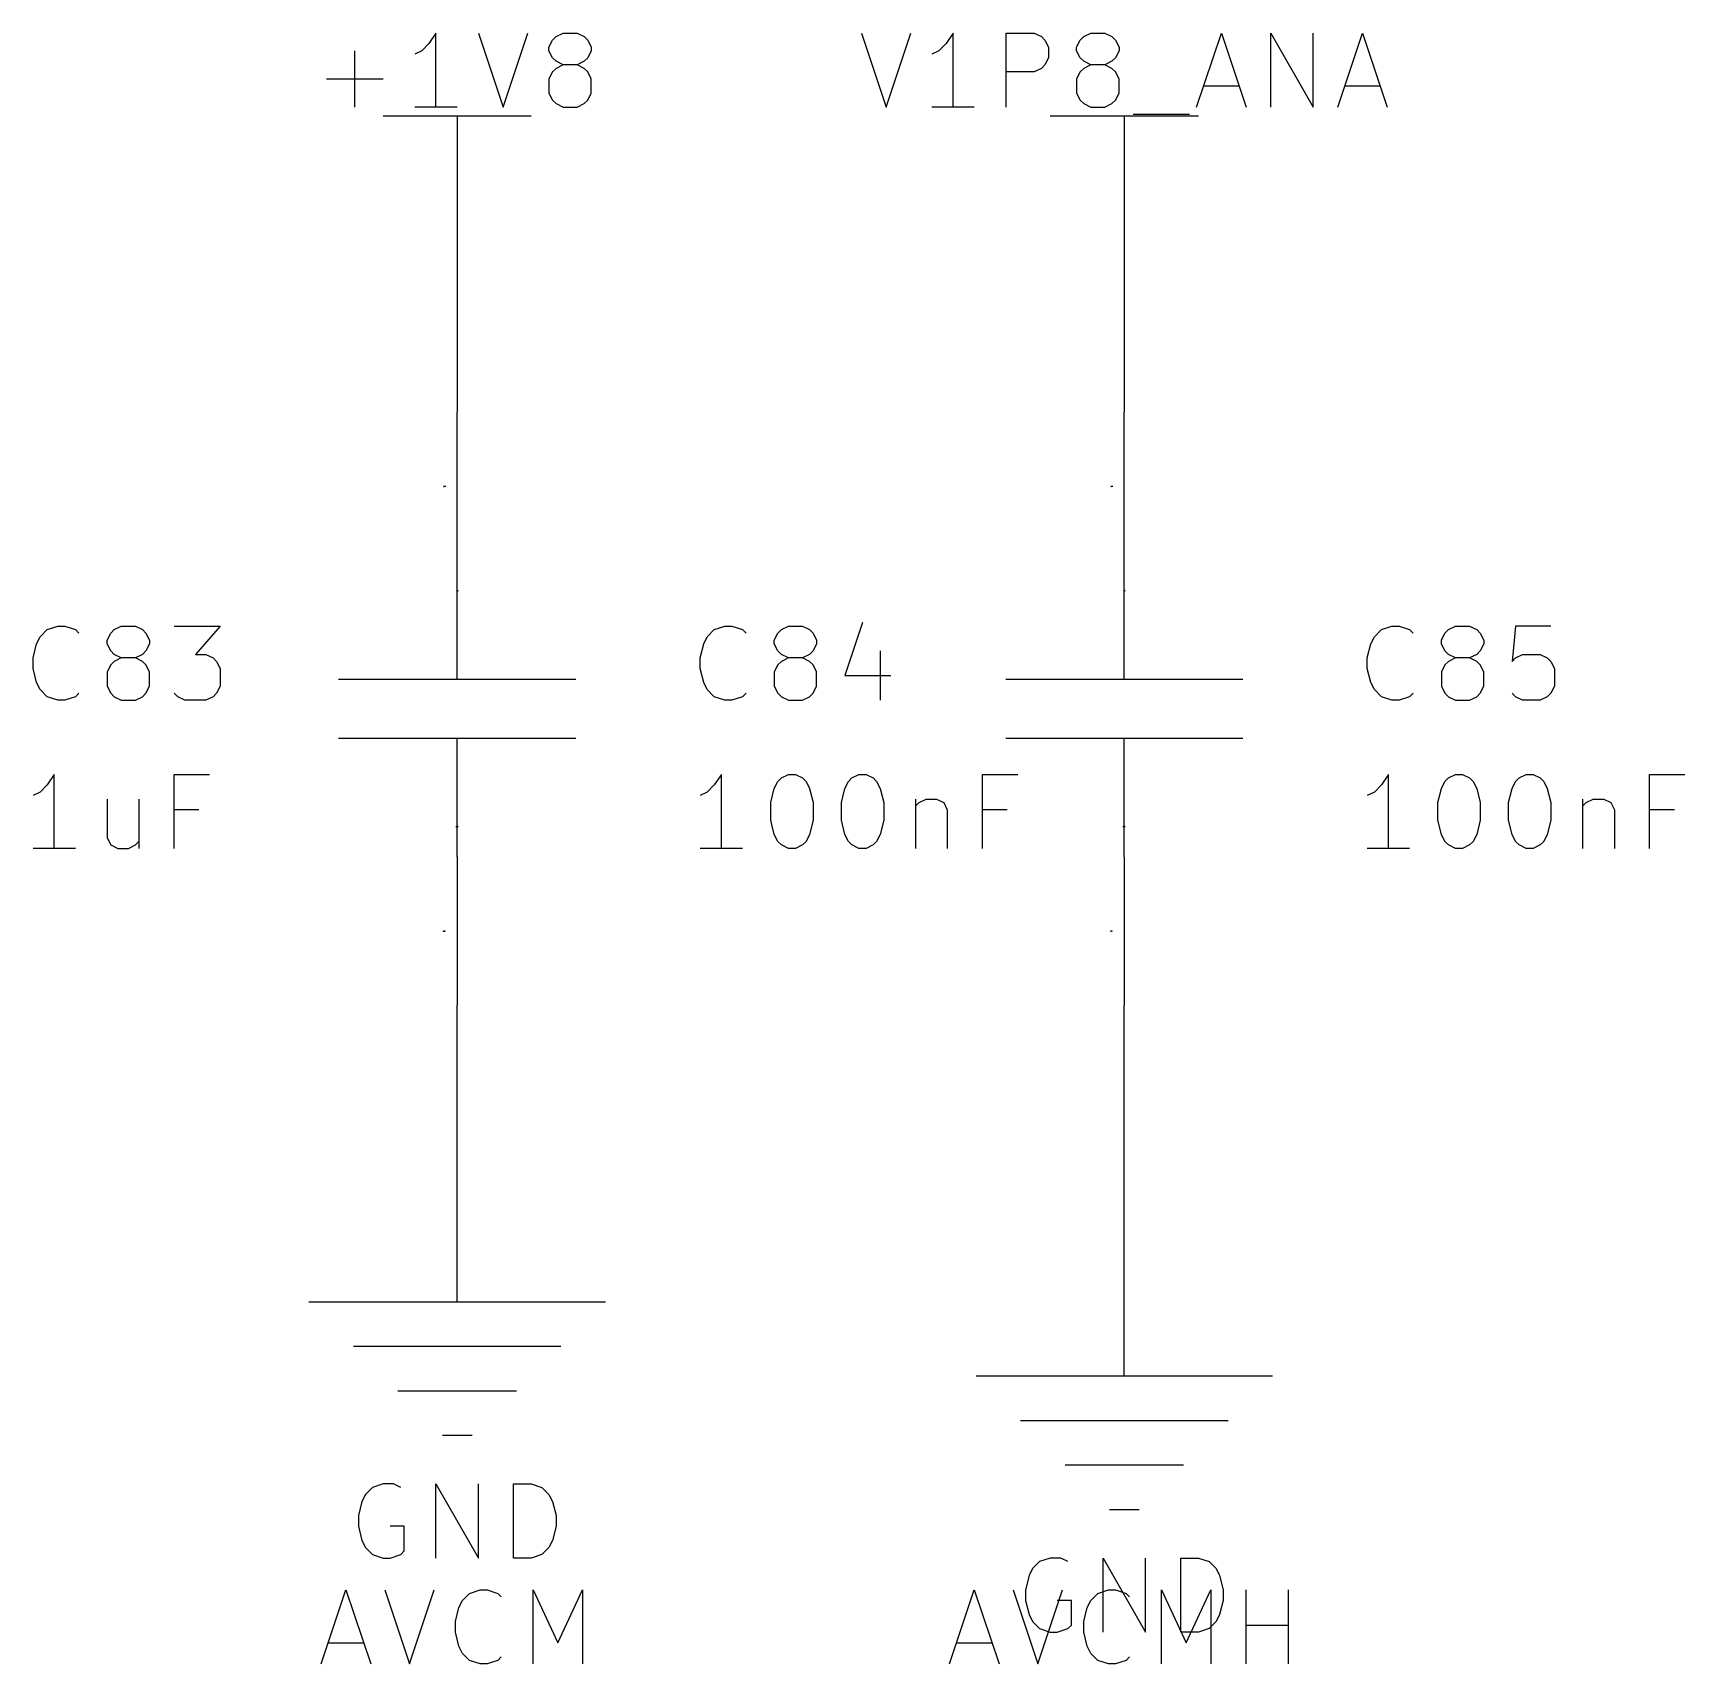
# Model space of a CAD drawing. Header units: millimetres. Extents: x 6 to 290, y -200 to -4.
# Drawn here: x 261.97 to 290.28, y -124.31 to -96.37 of the extents above; entities that cross this region are included whole.
import ezdxf

# ---------------------------------------------------------------- set-up
doc = ezdxf.new("R2010")
doc.units = ezdxf.units.MM
for name, color, linetype in [('GREENSIXTYFIVE', 129, 'CONTINUOUS'), ('LIGHTGREEN', 92, 'CONTINUOUS'), ('LIGHTRED', 12, 'CONTINUOUS'), ('RED', 14, 'CONTINUOUS')]:
    doc.layers.add(name, color=color, linetype=linetype)

msp = doc.modelspace()

# ---------------------------------------------------------------- linework, layer by layer
at = {"layer": 'GREENSIXTYFIVE', "linetype": 'CONTINUOUS'}
for p, q in [((268.8771, -96.3744), (268.7562, -96.5559)), ((268.8771, -97.6444), (268.8771, -96.3744)), ((269.6028, -96.3744), (270.0261, -97.6444)), ((270.0261, -97.6444), (270.4495, -96.3744)), ((270.8124, -96.6163), (270.8728, -96.4954)), ((270.8728, -96.4954), (270.9333, -96.4349)), ((270.9333, -96.4349), (271.0543, -96.3744)), ((271.0543, -96.3744), (271.2962, -96.3744)), ((271.2962, -96.3744), (271.4171, -96.4349)), ((271.4171, -96.4349), (271.4776, -96.4954)), ((271.4776, -96.4954), (271.5381, -96.6163)), ((276.1645, -96.3744), (276.5878, -97.6444)), ((276.5878, -97.6444), (277.0112, -96.3744)), ((277.7369, -96.3744), (277.616, -96.5559)), ((277.7369, -97.6444), (277.7369, -96.3744)), ((278.644, -97.6444), (278.644, -96.3744)), ((278.644, -96.3744), (279.1278, -96.3744)), ((279.1278, -96.3744), (279.2488, -96.4349)), ((279.2488, -96.4349), (279.3093, -96.4954)), ((279.3093, -96.4954), (279.3697, -96.6163)), ((279.8536, -96.6163), (279.914, -96.4954)), ((279.914, -96.4954), (279.9745, -96.4349)), ((279.9745, -96.4349), (280.0955, -96.3744)), ((280.0955, -96.3744), (280.3374, -96.3744)), ((280.3374, -96.3744), (280.4583, -96.4349)), ((280.4583, -96.4349), (280.5188, -96.4954)), ((280.5188, -96.4954), (280.5793, -96.6163)), ((281.9097, -97.6444), (282.333, -96.3744)), ((282.333, -96.3744), (282.7564, -97.6444)), ((283.1797, -97.6444), (283.1797, -96.3744)), ((283.1797, -96.3744), (283.9054, -97.6444)), ((283.9054, -97.6444), (283.9054, -96.3744)), ((284.3288, -97.6444), (284.7521, -96.3744)), ((284.7521, -96.3744), (285.1755, -97.6444)), ((267.4861, -97.6444), (267.4861, -96.6768)), ((268.6352, -96.6768), (268.5143, -96.7373)), ((268.7562, -96.5559), (268.6352, -96.6768)), ((270.8124, -96.6768), (270.8124, -96.6163)), ((270.8728, -96.7978), (270.8124, -96.6768)), ((271.5381, -96.6768), (271.4776, -96.7978)), ((271.5381, -96.6163), (271.5381, -96.6768)), ((277.495, -96.6768), (277.3741, -96.7373)), ((277.616, -96.5559), (277.495, -96.6768)), ((279.3697, -96.6163), (279.3697, -96.7978)), ((279.8536, -96.6768), (279.8536, -96.6163)), ((279.914, -96.7978), (279.8536, -96.6768)), ((280.5793, -96.6768), (280.5188, -96.7978)), ((280.5793, -96.6163), (280.5793, -96.6768)), ((270.8728, -97.0397), (270.8124, -97.1606)), ((270.9333, -96.8582), (270.8728, -96.7978)), ((270.9333, -96.9792), (270.8728, -97.0397)), ((271.0543, -96.9187), (270.9333, -96.8582)), ((271.0543, -96.9187), (270.9333, -96.9792)), ((271.2962, -96.9187), (271.0543, -96.9187)), ((271.4171, -96.8582), (271.2962, -96.9187)), ((271.4171, -96.9792), (271.2962, -96.9187)), ((271.4776, -96.7978), (271.4171, -96.8582)), ((271.4776, -97.0397), (271.4171, -96.9792)), ((271.5381, -97.1606), (271.4776, -97.0397)), ((279.1278, -97.0397), (278.644, -97.0397)), ((279.2488, -96.9792), (279.1278, -97.0397)), ((279.3093, -96.9187), (279.2488, -96.9792)), ((279.3697, -96.7978), (279.3093, -96.9187)), ((279.914, -97.0397), (279.8536, -97.1606)), ((279.9745, -96.8582), (279.914, -96.7978)), ((279.9745, -96.9792), (279.914, -97.0397)), ((280.0955, -96.9187), (279.9745, -96.8582)), ((280.0955, -96.9187), (279.9745, -96.9792)), ((280.3374, -96.9187), (280.0955, -96.9187)), ((280.4583, -96.8582), (280.3374, -96.9187)), ((280.4583, -96.9792), (280.3374, -96.9187)), ((280.5188, -96.7978), (280.4583, -96.8582)), ((280.5188, -97.0397), (280.4583, -96.9792)), ((280.5793, -97.1606), (280.5188, -97.0397)), ((267.0023, -97.1606), (267.97, -97.1606)), ((270.8124, -97.1606), (270.8124, -97.4025)), ((271.5381, -97.4025), (271.5381, -97.1606)), ((279.8536, -97.1606), (279.8536, -97.4025)), ((280.5793, -97.4025), (280.5793, -97.1606)), ((282.0307, -97.2816), (282.6354, -97.2816)), ((284.4498, -97.2816), (285.0545, -97.2816)), ((270.8124, -97.4025), (270.8728, -97.5235)), ((270.8728, -97.5235), (270.9333, -97.584)), ((270.9333, -97.584), (271.0543, -97.6444)), ((271.2962, -97.6444), (271.4171, -97.584)), ((271.4171, -97.584), (271.4776, -97.5235)), ((271.4776, -97.5235), (271.5381, -97.4025)), ((279.8536, -97.4025), (279.914, -97.5235)), ((279.914, -97.5235), (279.9745, -97.584)), ((279.9745, -97.584), (280.0955, -97.6444)), ((280.3374, -97.6444), (280.4583, -97.584)), ((280.4583, -97.584), (280.5188, -97.5235)), ((280.5188, -97.5235), (280.5793, -97.4025)), ((269.24, -97.6444), (268.5143, -97.6444)), ((271.0543, -97.6444), (271.2962, -97.6444)), ((278.0998, -97.6444), (277.3741, -97.6444)), ((280.0955, -97.6444), (280.3374, -97.6444)), ((280.8212, -97.7654), (281.7888, -97.7654)), ((269.2518, -105.9301), (269.2264, -105.9301)), ((269.2264, -105.9301), (269.23, -105.9325)), ((269.2518, -105.9301), (269.2264, -105.9301)), ((269.2264, -105.9301), (269.23, -105.9325)), ((269.23, -105.9325), (269.2324, -105.9349)), ((269.23, -105.9325), (269.2324, -105.9349)), ((269.2324, -105.9349), (269.2336, -105.9373)), ((269.2324, -105.9349), (269.2336, -105.9373)), ((269.2518, -105.9228), (269.2518, -105.9373)), ((269.2518, -105.9228), (269.2518, -105.9373)), ((280.6818, -105.9301), (280.6564, -105.9301)), ((280.6564, -105.9301), (280.66, -105.9325)), ((280.6818, -105.9301), (280.6564, -105.9301)), ((280.6564, -105.9301), (280.66, -105.9325)), ((280.66, -105.9325), (280.6624, -105.9349)), ((280.66, -105.9325), (280.6624, -105.9349)), ((280.6624, -105.9349), (280.6636, -105.9373)), ((280.6624, -105.9349), (280.6636, -105.9373)), ((280.6818, -105.9228), (280.6818, -105.9373)), ((280.6818, -105.9228), (280.6818, -105.9373)), ((262.094, -106.7159), (262.215, -106.5949)), ((262.094, -106.7159), (262.215, -106.5949)), ((262.215, -106.5949), (262.3964, -106.5344)), ((262.215, -106.5949), (262.3964, -106.5344)), ((262.3964, -106.5344), (262.5173, -106.5344)), ((262.3964, -106.5344), (262.5173, -106.5344)), ((262.5173, -106.5344), (262.6988, -106.5949)), ((262.5173, -106.5344), (262.6988, -106.5949)), ((262.6988, -106.5949), (262.7592, -106.6554)), ((262.6988, -106.5949), (262.7592, -106.6554)), ((263.2431, -106.7763), (263.3035, -106.6554)), ((263.2431, -106.7763), (263.3035, -106.6554)), ((263.3035, -106.6554), (263.364, -106.5949)), ((263.3035, -106.6554), (263.364, -106.5949)), ((263.364, -106.5949), (263.485, -106.5344)), ((263.364, -106.5949), (263.485, -106.5344)), ((263.485, -106.5344), (263.7269, -106.5344)), ((263.485, -106.5344), (263.7269, -106.5344)), ((263.7269, -106.5344), (263.8478, -106.5949)), ((263.7269, -106.5344), (263.8478, -106.5949)), ((263.8478, -106.5949), (263.9083, -106.6554)), ((263.8478, -106.5949), (263.9083, -106.6554)), ((263.9083, -106.6554), (263.9688, -106.7763)), ((263.9083, -106.6554), (263.9688, -106.7763)), ((264.3921, -106.5344), (265.1783, -106.5344)), ((264.3921, -106.5344), (265.1783, -106.5344)), ((265.1783, -106.5344), (264.7549, -107.0182)), ((265.1783, -106.5344), (264.7549, -107.0182)), ((273.524, -106.7159), (273.645, -106.5949)), ((273.524, -106.7159), (273.645, -106.5949)), ((273.645, -106.5949), (273.8264, -106.5344)), ((273.645, -106.5949), (273.8264, -106.5344)), ((273.8264, -106.5344), (273.9473, -106.5344)), ((273.8264, -106.5344), (273.9473, -106.5344)), ((273.9473, -106.5344), (274.1288, -106.5949)), ((273.9473, -106.5344), (274.1288, -106.5949)), ((274.1288, -106.5949), (274.1892, -106.6554)), ((274.1288, -106.5949), (274.1892, -106.6554)), ((274.6731, -106.7763), (274.7335, -106.6554)), ((274.6731, -106.7763), (274.7335, -106.6554)), ((274.7335, -106.6554), (274.794, -106.5949)), ((274.7335, -106.6554), (274.794, -106.5949)), ((274.794, -106.5949), (274.915, -106.5344)), ((274.794, -106.5949), (274.915, -106.5344)), ((274.915, -106.5344), (275.1569, -106.5344)), ((274.915, -106.5344), (275.1569, -106.5344)), ((275.1569, -106.5344), (275.2778, -106.5949)), ((275.1569, -106.5344), (275.2778, -106.5949)), ((275.2778, -106.5949), (275.3383, -106.6554)), ((275.2778, -106.5949), (275.3383, -106.6554)), ((275.3383, -106.6554), (275.3988, -106.7763)), ((275.3383, -106.6554), (275.3988, -106.7763)), ((276.1849, -106.474), (275.8826, -107.3811)), ((276.1849, -106.474), (275.8826, -107.3811)), ((284.954, -106.7159), (285.075, -106.5949)), ((284.954, -106.7159), (285.075, -106.5949)), ((285.075, -106.5949), (285.2564, -106.5344)), ((285.075, -106.5949), (285.2564, -106.5344)), ((285.2564, -106.5344), (285.3773, -106.5344)), ((285.2564, -106.5344), (285.3773, -106.5344)), ((285.3773, -106.5344), (285.5588, -106.5949)), ((285.3773, -106.5344), (285.5588, -106.5949)), ((285.5588, -106.5949), (285.6192, -106.6554)), ((285.5588, -106.5949), (285.6192, -106.6554)), ((286.1031, -106.7763), (286.1635, -106.6554)), ((286.1031, -106.7763), (286.1635, -106.6554)), ((286.1635, -106.6554), (286.224, -106.5949)), ((286.1635, -106.6554), (286.224, -106.5949)), ((286.224, -106.5949), (286.345, -106.5344)), ((286.224, -106.5949), (286.345, -106.5344)), ((286.345, -106.5344), (286.5869, -106.5344)), ((286.345, -106.5344), (286.5869, -106.5344)), ((286.5869, -106.5344), (286.7078, -106.5949)), ((286.5869, -106.5344), (286.7078, -106.5949)), ((286.7078, -106.5949), (286.7683, -106.6554)), ((286.7078, -106.5949), (286.7683, -106.6554)), ((286.7683, -106.6554), (286.8288, -106.7763)), ((286.7683, -106.6554), (286.8288, -106.7763)), ((287.373, -106.5344), (287.3126, -107.1392)), ((287.373, -106.5344), (287.3126, -107.1392)), ((287.9778, -106.5344), (287.373, -106.5344)), ((287.9778, -106.5344), (287.373, -106.5344)), ((261.9731, -107.0787), (262.0335, -106.8368)), ((261.9731, -107.0787), (262.0335, -106.8368)), ((262.0335, -106.8368), (262.094, -106.7159)), ((262.0335, -106.8368), (262.094, -106.7159)), ((263.2431, -106.8368), (263.2431, -106.7763)), ((263.2431, -106.8368), (263.2431, -106.7763)), ((263.3035, -106.9578), (263.2431, -106.8368)), ((263.3035, -106.9578), (263.2431, -106.8368)), ((263.364, -107.0182), (263.3035, -106.9578)), ((263.364, -107.0182), (263.3035, -106.9578)), ((263.9083, -106.9578), (263.8478, -107.0182)), ((263.9083, -106.9578), (263.8478, -107.0182)), ((263.9688, -106.8368), (263.9083, -106.9578)), ((263.9688, -106.8368), (263.9083, -106.9578)), ((263.9688, -106.7763), (263.9688, -106.8368)), ((263.9688, -106.7763), (263.9688, -106.8368)), ((273.4031, -107.0787), (273.4635, -106.8368)), ((273.4031, -107.0787), (273.4635, -106.8368)), ((273.4635, -106.8368), (273.524, -106.7159)), ((273.4635, -106.8368), (273.524, -106.7159)), ((274.6731, -106.8368), (274.6731, -106.7763)), ((274.6731, -106.8368), (274.6731, -106.7763)), ((274.7335, -106.9578), (274.6731, -106.8368)), ((274.7335, -106.9578), (274.6731, -106.8368)), ((274.794, -107.0182), (274.7335, -106.9578)), ((274.794, -107.0182), (274.7335, -106.9578)), ((275.3383, -106.9578), (275.2778, -107.0182)), ((275.3383, -106.9578), (275.2778, -107.0182)), ((275.3988, -106.8368), (275.3383, -106.9578)), ((275.3988, -106.8368), (275.3383, -106.9578)), ((275.3988, -106.7763), (275.3988, -106.8368)), ((275.3988, -106.7763), (275.3988, -106.8368)), ((276.4873, -106.9578), (276.4873, -107.8044)), ((276.4873, -106.9578), (276.4873, -107.8044)), ((284.8331, -107.0787), (284.8935, -106.8368)), ((284.8331, -107.0787), (284.8935, -106.8368)), ((284.8935, -106.8368), (284.954, -106.7159)), ((284.8935, -106.8368), (284.954, -106.7159)), ((286.1031, -106.8368), (286.1031, -106.7763)), ((286.1031, -106.8368), (286.1031, -106.7763)), ((286.1635, -106.9578), (286.1031, -106.8368)), ((286.1635, -106.9578), (286.1031, -106.8368)), ((286.224, -107.0182), (286.1635, -106.9578)), ((286.224, -107.0182), (286.1635, -106.9578)), ((286.7683, -106.9578), (286.7078, -107.0182)), ((286.7683, -106.9578), (286.7078, -107.0182)), ((286.8288, -106.8368), (286.7683, -106.9578)), ((286.8288, -106.8368), (286.7683, -106.9578)), ((286.8288, -106.7763), (286.8288, -106.8368)), ((286.8288, -106.7763), (286.8288, -106.8368)), ((261.9731, -107.2601), (261.9731, -107.0787)), ((261.9731, -107.2601), (261.9731, -107.0787)), ((262.0335, -107.502), (261.9731, -107.2601)), ((262.0335, -107.502), (261.9731, -107.2601)), ((263.3035, -107.1997), (263.2431, -107.3206)), ((263.3035, -107.1997), (263.2431, -107.3206)), ((263.364, -107.1392), (263.3035, -107.1997)), ((263.364, -107.1392), (263.3035, -107.1997)), ((263.485, -107.0787), (263.364, -107.0182)), ((263.485, -107.0787), (263.364, -107.0182)), ((263.485, -107.0787), (263.364, -107.1392)), ((263.485, -107.0787), (263.364, -107.1392)), ((263.7269, -107.0787), (263.485, -107.0787)), ((263.7269, -107.0787), (263.485, -107.0787)), ((263.8478, -107.0182), (263.7269, -107.0787)), ((263.8478, -107.0182), (263.7269, -107.0787)), ((263.8478, -107.1392), (263.7269, -107.0787)), ((263.8478, -107.1392), (263.7269, -107.0787)), ((263.9083, -107.1997), (263.8478, -107.1392)), ((263.9083, -107.1997), (263.8478, -107.1392)), ((263.9688, -107.3206), (263.9083, -107.1997)), ((263.9688, -107.3206), (263.9083, -107.1997)), ((264.7549, -107.0182), (264.9364, -107.0182)), ((264.7549, -107.0182), (264.9364, -107.0182)), ((264.9364, -107.0182), (265.0573, -107.0787)), ((264.9364, -107.0182), (265.0573, -107.0787)), ((265.0573, -107.0787), (265.1178, -107.1392)), ((265.0573, -107.0787), (265.1178, -107.1392)), ((265.1178, -107.1392), (265.1783, -107.2601)), ((265.1178, -107.1392), (265.1783, -107.2601)), ((265.1783, -107.2601), (265.1783, -107.5625)), ((265.1783, -107.2601), (265.1783, -107.5625)), ((273.4031, -107.2601), (273.4031, -107.0787)), ((273.4031, -107.2601), (273.4031, -107.0787)), ((273.4635, -107.502), (273.4031, -107.2601)), ((273.4635, -107.502), (273.4031, -107.2601)), ((274.7335, -107.1997), (274.6731, -107.3206)), ((274.7335, -107.1997), (274.6731, -107.3206)), ((274.794, -107.1392), (274.7335, -107.1997)), ((274.794, -107.1392), (274.7335, -107.1997)), ((274.915, -107.0787), (274.794, -107.0182)), ((274.915, -107.0787), (274.794, -107.0182)), ((274.915, -107.0787), (274.794, -107.1392)), ((274.915, -107.0787), (274.794, -107.1392)), ((275.1569, -107.0787), (274.915, -107.0787)), ((275.1569, -107.0787), (274.915, -107.0787)), ((275.2778, -107.0182), (275.1569, -107.0787)), ((275.2778, -107.0182), (275.1569, -107.0787)), ((275.2778, -107.1392), (275.1569, -107.0787)), ((275.2778, -107.1392), (275.1569, -107.0787)), ((275.3383, -107.1997), (275.2778, -107.1392)), ((275.3383, -107.1997), (275.2778, -107.1392)), ((275.3988, -107.3206), (275.3383, -107.1997)), ((275.3988, -107.3206), (275.3383, -107.1997)), ((284.8331, -107.2601), (284.8331, -107.0787)), ((284.8331, -107.2601), (284.8331, -107.0787)), ((284.8935, -107.502), (284.8331, -107.2601)), ((284.8935, -107.502), (284.8331, -107.2601)), ((286.1635, -107.1997), (286.1031, -107.3206)), ((286.1635, -107.1997), (286.1031, -107.3206)), ((286.224, -107.1392), (286.1635, -107.1997)), ((286.224, -107.1392), (286.1635, -107.1997)), ((286.345, -107.0787), (286.224, -107.0182)), ((286.345, -107.0787), (286.224, -107.0182)), ((286.345, -107.0787), (286.224, -107.1392)), ((286.345, -107.0787), (286.224, -107.1392)), ((286.5869, -107.0787), (286.345, -107.0787)), ((286.5869, -107.0787), (286.345, -107.0787)), ((286.7078, -107.0182), (286.5869, -107.0787)), ((286.7078, -107.0182), (286.5869, -107.0787)), ((286.7078, -107.1392), (286.5869, -107.0787)), ((286.7078, -107.1392), (286.5869, -107.0787)), ((286.7683, -107.1997), (286.7078, -107.1392)), ((286.7683, -107.1997), (286.7078, -107.1392)), ((286.8288, -107.3206), (286.7683, -107.1997)), ((286.8288, -107.3206), (286.7683, -107.1997)), ((287.3126, -107.1392), (287.373, -107.0787)), ((287.3126, -107.1392), (287.373, -107.0787)), ((287.373, -107.0787), (287.494, -107.0182)), ((287.373, -107.0787), (287.494, -107.0182)), ((287.494, -107.0182), (287.7964, -107.0182)), ((287.494, -107.0182), (287.7964, -107.0182)), ((287.7964, -107.0182), (287.9173, -107.0787)), ((287.7964, -107.0182), (287.9173, -107.0787)), ((287.9173, -107.0787), (287.9778, -107.1392)), ((287.9173, -107.0787), (287.9778, -107.1392)), ((287.9778, -107.1392), (288.0383, -107.2601)), ((287.9778, -107.1392), (288.0383, -107.2601)), ((288.0383, -107.2601), (288.0383, -107.5625)), ((288.0383, -107.2601), (288.0383, -107.5625)), ((262.094, -107.623), (262.0335, -107.502)), ((262.094, -107.623), (262.0335, -107.502)), ((263.2431, -107.3206), (263.2431, -107.5625)), ((263.2431, -107.3206), (263.2431, -107.5625)), ((263.9688, -107.5625), (263.9688, -107.3206)), ((263.9688, -107.5625), (263.9688, -107.3206)), ((273.524, -107.623), (273.4635, -107.502)), ((273.524, -107.623), (273.4635, -107.502)), ((274.6731, -107.3206), (274.6731, -107.5625)), ((274.6731, -107.3206), (274.6731, -107.5625)), ((275.3988, -107.5625), (275.3988, -107.3206)), ((275.3988, -107.5625), (275.3988, -107.3206)), ((275.8826, -107.3811), (276.6687, -107.3811)), ((275.8826, -107.3811), (276.6687, -107.3811)), ((284.954, -107.623), (284.8935, -107.502)), ((284.954, -107.623), (284.8935, -107.502)), ((286.1031, -107.3206), (286.1031, -107.5625)), ((286.1031, -107.3206), (286.1031, -107.5625)), ((286.8288, -107.5625), (286.8288, -107.3206)), ((286.8288, -107.5625), (286.8288, -107.3206)), ((262.215, -107.744), (262.094, -107.623)), ((262.215, -107.744), (262.094, -107.623)), ((262.3964, -107.8044), (262.215, -107.744)), ((262.3964, -107.8044), (262.215, -107.744)), ((262.5173, -107.8044), (262.3964, -107.8044)), ((262.5173, -107.8044), (262.3964, -107.8044)), ((262.6988, -107.744), (262.5173, -107.8044)), ((262.6988, -107.744), (262.5173, -107.8044)), ((262.7592, -107.6835), (262.6988, -107.744)), ((262.7592, -107.6835), (262.6988, -107.744)), ((263.2431, -107.5625), (263.3035, -107.6835)), ((263.2431, -107.5625), (263.3035, -107.6835)), ((263.3035, -107.6835), (263.364, -107.744)), ((263.3035, -107.6835), (263.364, -107.744)), ((263.364, -107.744), (263.485, -107.8044)), ((263.364, -107.744), (263.485, -107.8044)), ((263.485, -107.8044), (263.7269, -107.8044)), ((263.485, -107.8044), (263.7269, -107.8044)), ((263.7269, -107.8044), (263.8478, -107.744)), ((263.7269, -107.8044), (263.8478, -107.744)), ((263.8478, -107.744), (263.9083, -107.6835)), ((263.8478, -107.744), (263.9083, -107.6835)), ((263.9083, -107.6835), (263.9688, -107.5625)), ((263.9083, -107.6835), (263.9688, -107.5625)), ((264.4526, -107.744), (264.3921, -107.6835)), ((264.4526, -107.744), (264.3921, -107.6835)), ((264.5735, -107.8044), (264.4526, -107.744)), ((264.5735, -107.8044), (264.4526, -107.744)), ((264.9364, -107.8044), (264.5735, -107.8044)), ((264.9364, -107.8044), (264.5735, -107.8044)), ((265.0573, -107.744), (264.9364, -107.8044)), ((265.0573, -107.744), (264.9364, -107.8044)), ((265.1178, -107.6835), (265.0573, -107.744)), ((265.1178, -107.6835), (265.0573, -107.744)), ((265.1783, -107.5625), (265.1178, -107.6835)), ((265.1783, -107.5625), (265.1178, -107.6835)), ((273.645, -107.744), (273.524, -107.623)), ((273.645, -107.744), (273.524, -107.623)), ((273.8264, -107.8044), (273.645, -107.744)), ((273.8264, -107.8044), (273.645, -107.744)), ((273.9473, -107.8044), (273.8264, -107.8044)), ((273.9473, -107.8044), (273.8264, -107.8044)), ((274.1288, -107.744), (273.9473, -107.8044)), ((274.1288, -107.744), (273.9473, -107.8044)), ((274.1892, -107.6835), (274.1288, -107.744)), ((274.1892, -107.6835), (274.1288, -107.744)), ((274.6731, -107.5625), (274.7335, -107.6835)), ((274.6731, -107.5625), (274.7335, -107.6835)), ((274.7335, -107.6835), (274.794, -107.744)), ((274.7335, -107.6835), (274.794, -107.744)), ((274.794, -107.744), (274.915, -107.8044)), ((274.794, -107.744), (274.915, -107.8044)), ((274.915, -107.8044), (275.1569, -107.8044)), ((274.915, -107.8044), (275.1569, -107.8044)), ((275.1569, -107.8044), (275.2778, -107.744)), ((275.1569, -107.8044), (275.2778, -107.744)), ((275.2778, -107.744), (275.3383, -107.6835)), ((275.2778, -107.744), (275.3383, -107.6835)), ((275.3383, -107.6835), (275.3988, -107.5625)), ((275.3383, -107.6835), (275.3988, -107.5625)), ((285.075, -107.744), (284.954, -107.623)), ((285.075, -107.744), (284.954, -107.623)), ((285.2564, -107.8044), (285.075, -107.744)), ((285.2564, -107.8044), (285.075, -107.744)), ((285.3773, -107.8044), (285.2564, -107.8044)), ((285.3773, -107.8044), (285.2564, -107.8044)), ((285.5588, -107.744), (285.3773, -107.8044)), ((285.5588, -107.744), (285.3773, -107.8044)), ((285.6192, -107.6835), (285.5588, -107.744)), ((285.6192, -107.6835), (285.5588, -107.744)), ((286.1031, -107.5625), (286.1635, -107.6835)), ((286.1031, -107.5625), (286.1635, -107.6835)), ((286.1635, -107.6835), (286.224, -107.744)), ((286.1635, -107.6835), (286.224, -107.744)), ((286.224, -107.744), (286.345, -107.8044)), ((286.224, -107.744), (286.345, -107.8044)), ((286.345, -107.8044), (286.5869, -107.8044)), ((286.345, -107.8044), (286.5869, -107.8044)), ((286.5869, -107.8044), (286.7078, -107.744)), ((286.5869, -107.8044), (286.7078, -107.744)), ((286.7078, -107.744), (286.7683, -107.6835)), ((286.7078, -107.744), (286.7683, -107.6835)), ((286.7683, -107.6835), (286.8288, -107.5625)), ((286.7683, -107.6835), (286.8288, -107.5625)), ((287.373, -107.744), (287.3126, -107.6835)), ((287.373, -107.744), (287.3126, -107.6835)), ((287.494, -107.8044), (287.373, -107.744)), ((287.494, -107.8044), (287.373, -107.744)), ((287.7964, -107.8044), (287.494, -107.8044)), ((287.7964, -107.8044), (287.494, -107.8044)), ((287.9173, -107.744), (287.7964, -107.8044)), ((287.9173, -107.744), (287.7964, -107.8044)), ((287.9778, -107.6835), (287.9173, -107.744)), ((287.9778, -107.6835), (287.9173, -107.744)), ((288.0383, -107.5625), (287.9778, -107.6835)), ((288.0383, -107.5625), (287.9778, -107.6835)), ((262.3359, -109.0744), (262.215, -109.2559)), ((262.3359, -109.0744), (262.215, -109.2559)), ((262.3359, -110.3444), (262.3359, -109.0744)), ((262.3359, -110.3444), (262.3359, -109.0744)), ((264.392, -110.3444), (264.392, -109.0744)), ((264.392, -109.0744), (264.9968, -109.0744)), ((264.392, -110.3444), (264.392, -109.0744)), ((264.392, -109.0744), (264.9968, -109.0744)), ((273.7659, -109.0744), (273.645, -109.2559)), ((273.7659, -109.0744), (273.645, -109.2559)), ((273.7659, -110.3444), (273.7659, -109.0744)), ((273.7659, -110.3444), (273.7659, -109.0744)), ((274.673, -109.3163), (274.7335, -109.1954)), ((274.673, -109.3163), (274.7335, -109.1954)), ((274.7335, -109.1954), (274.794, -109.1349)), ((274.7335, -109.1954), (274.794, -109.1349)), ((274.794, -109.1349), (274.9149, -109.0744)), ((274.794, -109.1349), (274.9149, -109.0744)), ((274.9149, -109.0744), (275.0359, -109.0744)), ((274.9149, -109.0744), (275.0359, -109.0744)), ((275.0359, -109.0744), (275.1568, -109.1349)), ((275.0359, -109.0744), (275.1568, -109.1349)), ((275.1568, -109.1349), (275.2173, -109.1954)), ((275.1568, -109.1349), (275.2173, -109.1954)), ((275.2173, -109.1954), (275.2778, -109.3163)), ((275.2173, -109.1954), (275.2778, -109.3163)), ((275.8825, -109.3163), (275.943, -109.1954)), ((275.8825, -109.3163), (275.943, -109.1954)), ((275.943, -109.1954), (276.0035, -109.1349)), ((275.943, -109.1954), (276.0035, -109.1349)), ((276.0035, -109.1349), (276.1244, -109.0744)), ((276.0035, -109.1349), (276.1244, -109.0744)), ((276.1244, -109.0744), (276.2454, -109.0744)), ((276.1244, -109.0744), (276.2454, -109.0744)), ((276.2454, -109.0744), (276.3663, -109.1349)), ((276.2454, -109.0744), (276.3663, -109.1349)), ((276.3663, -109.1349), (276.4268, -109.1954)), ((276.3663, -109.1349), (276.4268, -109.1954)), ((276.4268, -109.1954), (276.4873, -109.3163)), ((276.4268, -109.1954), (276.4873, -109.3163)), ((278.241, -110.3444), (278.241, -109.0744)), ((278.241, -109.0744), (278.8458, -109.0744)), ((278.241, -110.3444), (278.241, -109.0744)), ((278.241, -109.0744), (278.8458, -109.0744)), ((285.1959, -109.0744), (285.075, -109.2559)), ((285.1959, -109.0744), (285.075, -109.2559)), ((285.1959, -110.3444), (285.1959, -109.0744)), ((285.1959, -110.3444), (285.1959, -109.0744)), ((286.103, -109.3163), (286.1635, -109.1954)), ((286.103, -109.3163), (286.1635, -109.1954)), ((286.1635, -109.1954), (286.224, -109.1349)), ((286.1635, -109.1954), (286.224, -109.1349)), ((286.224, -109.1349), (286.3449, -109.0744)), ((286.224, -109.1349), (286.3449, -109.0744)), ((286.3449, -109.0744), (286.4659, -109.0744)), ((286.3449, -109.0744), (286.4659, -109.0744)), ((286.4659, -109.0744), (286.5868, -109.1349)), ((286.4659, -109.0744), (286.5868, -109.1349)), ((286.5868, -109.1349), (286.6473, -109.1954)), ((286.5868, -109.1349), (286.6473, -109.1954)), ((286.6473, -109.1954), (286.7078, -109.3163)), ((286.6473, -109.1954), (286.7078, -109.3163)), ((287.3125, -109.3163), (287.373, -109.1954)), ((287.3125, -109.3163), (287.373, -109.1954)), ((287.373, -109.1954), (287.4335, -109.1349)), ((287.373, -109.1954), (287.4335, -109.1349)), ((287.4335, -109.1349), (287.5544, -109.0744)), ((287.4335, -109.1349), (287.5544, -109.0744)), ((287.5544, -109.0744), (287.6754, -109.0744)), ((287.5544, -109.0744), (287.6754, -109.0744)), ((287.6754, -109.0744), (287.7963, -109.1349)), ((287.6754, -109.0744), (287.7963, -109.1349)), ((287.7963, -109.1349), (287.8568, -109.1954)), ((287.7963, -109.1349), (287.8568, -109.1954)), ((287.8568, -109.1954), (287.9173, -109.3163)), ((287.8568, -109.1954), (287.9173, -109.3163)), ((289.671, -110.3444), (289.671, -109.0744)), ((289.671, -109.0744), (290.2758, -109.0744)), ((289.671, -110.3444), (289.671, -109.0744)), ((289.671, -109.0744), (290.2758, -109.0744)), ((262.094, -109.3768), (261.9731, -109.4373)), ((262.094, -109.3768), (261.9731, -109.4373)), ((262.215, -109.2559), (262.094, -109.3768)), ((262.215, -109.2559), (262.094, -109.3768)), ((263.243, -109.4978), (263.243, -110.163)), ((263.243, -109.4978), (263.243, -110.163)), ((263.7873, -109.4978), (263.7873, -110.3444)), ((263.7873, -109.4978), (263.7873, -110.3444)), ((273.524, -109.3768), (273.4031, -109.4373)), ((273.524, -109.3768), (273.4031, -109.4373)), ((273.645, -109.2559), (273.524, -109.3768)), ((273.645, -109.2559), (273.524, -109.3768)), ((274.6126, -109.5582), (274.673, -109.3163)), ((274.6126, -109.5582), (274.673, -109.3163)), ((275.2778, -109.3163), (275.3383, -109.5582)), ((275.2778, -109.3163), (275.3383, -109.5582)), ((275.8221, -109.5582), (275.8825, -109.3163)), ((275.8221, -109.5582), (275.8825, -109.3163)), ((276.4873, -109.3163), (276.5478, -109.5582)), ((276.4873, -109.3163), (276.5478, -109.5582)), ((277.092, -109.4978), (277.092, -110.3444)), ((277.092, -109.4978), (277.092, -110.3444)), ((277.1525, -109.5582), (277.2735, -109.4978)), ((277.1525, -109.5582), (277.2735, -109.4978)), ((277.2735, -109.4978), (277.4549, -109.4978)), ((277.2735, -109.4978), (277.4549, -109.4978)), ((277.4549, -109.4978), (277.5758, -109.5582)), ((277.4549, -109.4978), (277.5758, -109.5582)), ((284.954, -109.3768), (284.8331, -109.4373)), ((284.954, -109.3768), (284.8331, -109.4373)), ((285.075, -109.2559), (284.954, -109.3768)), ((285.075, -109.2559), (284.954, -109.3768)), ((286.0426, -109.5582), (286.103, -109.3163)), ((286.0426, -109.5582), (286.103, -109.3163)), ((286.7078, -109.3163), (286.7683, -109.5582)), ((286.7078, -109.3163), (286.7683, -109.5582)), ((287.2521, -109.5582), (287.3125, -109.3163)), ((287.2521, -109.5582), (287.3125, -109.3163)), ((287.9173, -109.3163), (287.9778, -109.5582)), ((287.9173, -109.3163), (287.9778, -109.5582)), ((288.522, -109.4978), (288.522, -110.3444)), ((288.522, -109.4978), (288.522, -110.3444)), ((288.5825, -109.5582), (288.7035, -109.4978)), ((288.5825, -109.5582), (288.7035, -109.4978)), ((288.7035, -109.4978), (288.8849, -109.4978)), ((288.7035, -109.4978), (288.8849, -109.4978)), ((288.8849, -109.4978), (289.0058, -109.5582)), ((288.8849, -109.4978), (289.0058, -109.5582)), ((264.8154, -109.6792), (264.392, -109.6792)), ((264.8154, -109.6792), (264.392, -109.6792)), ((274.6126, -109.8606), (274.6126, -109.5582)), ((274.6126, -109.8606), (274.6126, -109.5582)), ((275.3383, -109.5582), (275.3383, -109.8606)), ((275.3383, -109.5582), (275.3383, -109.8606)), ((275.8221, -109.8606), (275.8221, -109.5582)), ((275.8221, -109.8606), (275.8221, -109.5582)), ((276.5478, -109.5582), (276.5478, -109.8606)), ((276.5478, -109.5582), (276.5478, -109.8606)), ((277.092, -109.6187), (277.1525, -109.5582)), ((277.092, -109.6187), (277.1525, -109.5582)), ((277.5758, -109.5582), (277.6363, -109.6792)), ((277.5758, -109.5582), (277.6363, -109.6792)), ((277.6363, -109.6792), (277.6363, -110.3444)), ((277.6363, -109.6792), (277.6363, -110.3444)), ((278.6644, -109.6792), (278.241, -109.6792)), ((278.6644, -109.6792), (278.241, -109.6792)), ((286.0426, -109.8606), (286.0426, -109.5582)), ((286.0426, -109.8606), (286.0426, -109.5582)), ((286.7683, -109.5582), (286.7683, -109.8606)), ((286.7683, -109.5582), (286.7683, -109.8606)), ((287.2521, -109.8606), (287.2521, -109.5582)), ((287.2521, -109.8606), (287.2521, -109.5582)), ((287.9778, -109.5582), (287.9778, -109.8606)), ((287.9778, -109.5582), (287.9778, -109.8606)), ((288.522, -109.6187), (288.5825, -109.5582)), ((288.522, -109.6187), (288.5825, -109.5582)), ((289.0058, -109.5582), (289.0663, -109.6792)), ((289.0058, -109.5582), (289.0663, -109.6792)), ((289.0663, -109.6792), (289.0663, -110.3444)), ((289.0663, -109.6792), (289.0663, -110.3444)), ((290.0944, -109.6792), (289.671, -109.6792)), ((290.0944, -109.6792), (289.671, -109.6792)), ((269.2264, -109.9674), (269.2276, -109.965)), ((269.2264, -109.9674), (269.2276, -109.965)), ((269.2264, -109.9735), (269.2264, -109.9674)), ((269.2264, -109.9735), (269.2264, -109.9674)), ((269.2276, -109.9759), (269.2264, -109.9735)), ((269.2276, -109.9759), (269.2264, -109.9735)), ((269.2276, -109.965), (269.2288, -109.9638)), ((269.2276, -109.965), (269.2288, -109.9638)), ((269.2288, -109.9771), (269.2276, -109.9759)), ((269.2288, -109.9771), (269.2276, -109.9759)), ((269.2288, -109.9638), (269.2312, -109.9626)), ((269.2288, -109.9638), (269.2312, -109.9626)), ((269.2312, -109.9626), (269.2336, -109.9626)), ((269.2312, -109.9626), (269.2336, -109.9626)), ((269.2336, -109.9626), (269.2372, -109.9638)), ((269.2336, -109.9626), (269.2372, -109.9638)), ((269.2372, -109.9638), (269.2518, -109.9783)), ((269.2372, -109.9638), (269.2518, -109.9783)), ((269.2518, -109.9783), (269.2518, -109.9626)), ((269.2518, -109.9783), (269.2518, -109.9626)), ((274.673, -110.1025), (274.6126, -109.8606)), ((274.673, -110.1025), (274.6126, -109.8606)), ((275.3383, -109.8606), (275.2778, -110.1025)), ((275.3383, -109.8606), (275.2778, -110.1025)), ((275.8825, -110.1025), (275.8221, -109.8606)), ((275.8825, -110.1025), (275.8221, -109.8606)), ((276.5478, -109.8606), (276.4873, -110.1025)), ((276.5478, -109.8606), (276.4873, -110.1025)), ((280.6564, -109.9674), (280.6576, -109.965)), ((280.6564, -109.9674), (280.6576, -109.965)), ((280.6564, -109.9735), (280.6564, -109.9674)), ((280.6564, -109.9735), (280.6564, -109.9674)), ((280.6576, -109.9759), (280.6564, -109.9735)), ((280.6576, -109.9759), (280.6564, -109.9735)), ((280.6576, -109.965), (280.6588, -109.9638)), ((280.6576, -109.965), (280.6588, -109.9638)), ((280.6588, -109.9771), (280.6576, -109.9759)), ((280.6588, -109.9771), (280.6576, -109.9759)), ((280.6588, -109.9638), (280.6612, -109.9626)), ((280.6588, -109.9638), (280.6612, -109.9626)), ((280.6612, -109.9626), (280.6636, -109.9626)), ((280.6612, -109.9626), (280.6636, -109.9626)), ((280.6636, -109.9626), (280.6672, -109.9638)), ((280.6636, -109.9626), (280.6672, -109.9638)), ((280.6672, -109.9638), (280.6818, -109.9783)), ((280.6672, -109.9638), (280.6818, -109.9783)), ((280.6818, -109.9783), (280.6818, -109.9626)), ((280.6818, -109.9783), (280.6818, -109.9626)), ((286.103, -110.1025), (286.0426, -109.8606)), ((286.103, -110.1025), (286.0426, -109.8606)), ((286.7683, -109.8606), (286.7078, -110.1025)), ((286.7683, -109.8606), (286.7078, -110.1025)), ((287.3125, -110.1025), (287.2521, -109.8606)), ((287.3125, -110.1025), (287.2521, -109.8606)), ((287.9778, -109.8606), (287.9173, -110.1025)), ((287.9778, -109.8606), (287.9173, -110.1025)), ((262.6988, -110.3444), (261.9731, -110.3444)), ((262.6988, -110.3444), (261.9731, -110.3444)), ((263.243, -110.163), (263.3035, -110.284)), ((263.243, -110.163), (263.3035, -110.284)), ((263.3035, -110.284), (263.4245, -110.3444)), ((263.3035, -110.284), (263.4245, -110.3444)), ((263.4245, -110.3444), (263.6059, -110.3444)), ((263.4245, -110.3444), (263.6059, -110.3444)), ((263.6059, -110.3444), (263.7268, -110.284)), ((263.6059, -110.3444), (263.7268, -110.284)), ((263.7268, -110.284), (263.7873, -110.2235)), ((263.7268, -110.284), (263.7873, -110.2235)), ((274.1288, -110.3444), (273.4031, -110.3444)), ((274.1288, -110.3444), (273.4031, -110.3444)), ((274.7335, -110.2235), (274.673, -110.1025)), ((274.7335, -110.2235), (274.673, -110.1025)), ((274.794, -110.284), (274.7335, -110.2235)), ((274.794, -110.284), (274.7335, -110.2235)), ((274.9149, -110.3444), (274.794, -110.284)), ((274.9149, -110.3444), (274.794, -110.284)), ((275.0359, -110.3444), (274.9149, -110.3444)), ((275.0359, -110.3444), (274.9149, -110.3444)), ((275.1568, -110.284), (275.0359, -110.3444)), ((275.1568, -110.284), (275.0359, -110.3444)), ((275.2173, -110.2235), (275.1568, -110.284)), ((275.2173, -110.2235), (275.1568, -110.284)), ((275.2778, -110.1025), (275.2173, -110.2235)), ((275.2778, -110.1025), (275.2173, -110.2235)), ((275.943, -110.2235), (275.8825, -110.1025)), ((275.943, -110.2235), (275.8825, -110.1025)), ((276.0035, -110.284), (275.943, -110.2235)), ((276.0035, -110.284), (275.943, -110.2235)), ((276.1244, -110.3444), (276.0035, -110.284)), ((276.1244, -110.3444), (276.0035, -110.284)), ((276.2454, -110.3444), (276.1244, -110.3444)), ((276.2454, -110.3444), (276.1244, -110.3444)), ((276.3663, -110.284), (276.2454, -110.3444)), ((276.3663, -110.284), (276.2454, -110.3444)), ((276.4268, -110.2235), (276.3663, -110.284)), ((276.4268, -110.2235), (276.3663, -110.284)), ((276.4873, -110.1025), (276.4268, -110.2235)), ((276.4873, -110.1025), (276.4268, -110.2235)), ((285.5588, -110.3444), (284.8331, -110.3444)), ((285.5588, -110.3444), (284.8331, -110.3444)), ((286.1635, -110.2235), (286.103, -110.1025)), ((286.1635, -110.2235), (286.103, -110.1025)), ((286.224, -110.284), (286.1635, -110.2235)), ((286.224, -110.284), (286.1635, -110.2235)), ((286.3449, -110.3444), (286.224, -110.284)), ((286.3449, -110.3444), (286.224, -110.284)), ((286.4659, -110.3444), (286.3449, -110.3444)), ((286.4659, -110.3444), (286.3449, -110.3444)), ((286.5868, -110.284), (286.4659, -110.3444)), ((286.5868, -110.284), (286.4659, -110.3444)), ((286.6473, -110.2235), (286.5868, -110.284)), ((286.6473, -110.2235), (286.5868, -110.284)), ((286.7078, -110.1025), (286.6473, -110.2235)), ((286.7078, -110.1025), (286.6473, -110.2235)), ((287.373, -110.2235), (287.3125, -110.1025)), ((287.373, -110.2235), (287.3125, -110.1025)), ((287.4335, -110.284), (287.373, -110.2235)), ((287.4335, -110.284), (287.373, -110.2235)), ((287.5544, -110.3444), (287.4335, -110.284)), ((287.5544, -110.3444), (287.4335, -110.284)), ((287.6754, -110.3444), (287.5544, -110.3444)), ((287.6754, -110.3444), (287.5544, -110.3444)), ((287.7963, -110.284), (287.6754, -110.3444)), ((287.7963, -110.284), (287.6754, -110.3444)), ((287.8568, -110.2235), (287.7963, -110.284)), ((287.8568, -110.2235), (287.7963, -110.284)), ((287.9173, -110.1025), (287.8568, -110.2235)), ((287.9173, -110.1025), (287.8568, -110.2235)), ((267.6676, -121.4107), (267.6071, -121.5316)), ((267.6676, -121.4107), (267.6071, -121.5316)), ((267.7886, -121.2897), (267.6676, -121.4107)), ((267.7886, -121.2897), (267.6676, -121.4107)), ((267.97, -121.2292), (267.7886, -121.2897)), ((267.97, -121.2292), (267.7886, -121.2897)), ((268.1514, -121.2292), (267.97, -121.2292)), ((268.1514, -121.2292), (267.97, -121.2292)), ((268.2724, -121.2897), (268.1514, -121.2292)), ((268.2724, -121.2897), (268.1514, -121.2292)), ((268.8771, -122.4992), (268.8771, -121.2292)), ((268.8771, -121.2292), (269.6028, -122.4992)), ((268.8771, -122.4992), (268.8771, -121.2292)), ((268.8771, -121.2292), (269.6028, -122.4992)), ((269.6028, -122.4992), (269.6028, -121.2292)), ((269.6028, -122.4992), (269.6028, -121.2292)), ((270.2076, -122.4992), (270.2076, -121.2292)), ((270.2076, -121.2292), (270.51, -121.2292)), ((270.2076, -122.4992), (270.2076, -121.2292)), ((270.2076, -121.2292), (270.51, -121.2292)), ((270.51, -121.2292), (270.6914, -121.2897)), ((270.51, -121.2292), (270.6914, -121.2897)), ((270.6914, -121.2897), (270.8124, -121.4107)), ((270.6914, -121.2897), (270.8124, -121.4107)), ((270.8124, -121.4107), (270.8729, -121.5316)), ((270.8124, -121.4107), (270.8729, -121.5316)), ((267.6071, -121.5316), (267.5467, -121.7735)), ((267.6071, -121.5316), (267.5467, -121.7735)), ((270.8729, -121.5316), (270.9333, -121.7735)), ((270.8729, -121.5316), (270.9333, -121.7735)), ((267.5467, -121.7735), (267.5467, -121.9549)), ((267.5467, -121.7735), (267.5467, -121.9549)), ((267.5467, -121.9549), (267.6071, -122.1968)), ((267.5467, -121.9549), (267.6071, -122.1968)), ((268.3328, -121.9549), (268.0909, -121.9549)), ((268.3328, -121.9549), (268.0909, -121.9549)), ((268.3328, -122.3783), (268.3328, -121.9549)), ((268.3328, -122.3783), (268.3328, -121.9549)), ((270.9333, -121.9549), (270.8729, -122.1968)), ((270.9333, -121.9549), (270.8729, -122.1968)), ((270.9333, -121.7735), (270.9333, -121.9549)), ((270.9333, -121.7735), (270.9333, -121.9549)), ((267.6071, -122.1968), (267.6676, -122.3178)), ((267.6071, -122.1968), (267.6676, -122.3178)), ((270.8729, -122.1968), (270.8124, -122.3178)), ((270.8729, -122.1968), (270.8124, -122.3178)), ((267.6676, -122.3178), (267.7886, -122.4388)), ((267.6676, -122.3178), (267.7886, -122.4388)), ((267.7886, -122.4388), (267.97, -122.4992)), ((267.7886, -122.4388), (267.97, -122.4992)), ((267.97, -122.4992), (268.0909, -122.4992)), ((267.97, -122.4992), (268.0909, -122.4992)), ((268.0909, -122.4992), (268.2724, -122.4388)), ((268.0909, -122.4992), (268.2724, -122.4388)), ((268.2724, -122.4388), (268.3328, -122.3783)), ((268.2724, -122.4388), (268.3328, -122.3783)), ((270.51, -122.4992), (270.2076, -122.4992)), ((270.51, -122.4992), (270.2076, -122.4992)), ((270.6914, -122.4388), (270.51, -122.4992)), ((270.6914, -122.4388), (270.51, -122.4992)), ((270.8124, -122.3178), (270.6914, -122.4388)), ((270.8124, -122.3178), (270.6914, -122.4388)), ((279.4, -122.4992), (279.2186, -122.5597)), ((279.4, -122.4992), (279.2186, -122.5597)), ((279.5814, -122.4992), (279.4, -122.4992)), ((279.5814, -122.4992), (279.4, -122.4992)), ((279.7024, -122.5597), (279.5814, -122.4992)), ((279.7024, -122.5597), (279.5814, -122.4992)), ((280.3071, -123.7692), (280.3071, -122.4992)), ((280.3071, -122.4992), (281.0328, -123.7692)), ((280.3071, -123.7692), (280.3071, -122.4992)), ((280.3071, -122.4992), (281.0328, -123.7692)), ((281.0328, -123.7692), (281.0328, -122.4992)), ((281.0328, -123.7692), (281.0328, -122.4992)), ((281.6376, -123.7692), (281.6376, -122.4992)), ((281.6376, -122.4992), (281.94, -122.4992)), ((281.6376, -123.7692), (281.6376, -122.4992)), ((281.6376, -122.4992), (281.94, -122.4992)), ((281.94, -122.4992), (282.1214, -122.5597)), ((281.94, -122.4992), (282.1214, -122.5597)), ((279.0371, -122.8016), (278.9767, -123.0435)), ((279.0371, -122.8016), (278.9767, -123.0435)), ((279.0976, -122.6807), (279.0371, -122.8016)), ((279.0976, -122.6807), (279.0371, -122.8016)), ((279.2186, -122.5597), (279.0976, -122.6807)), ((279.2186, -122.5597), (279.0976, -122.6807)), ((282.1214, -122.5597), (282.2424, -122.6807)), ((282.1214, -122.5597), (282.2424, -122.6807)), ((282.2424, -122.6807), (282.3029, -122.8016)), ((282.2424, -122.6807), (282.3029, -122.8016)), ((282.3029, -122.8016), (282.3633, -123.0435)), ((282.3029, -122.8016), (282.3633, -123.0435)), ((266.9116, -124.3144), (267.3349, -123.0444)), ((266.9116, -124.3144), (267.3349, -123.0444)), ((267.3349, -123.0444), (267.7583, -124.3144)), ((267.3349, -123.0444), (267.7583, -124.3144)), ((268.0002, -123.0444), (268.4235, -124.3144)), ((268.0002, -123.0444), (268.4235, -124.3144)), ((268.4235, -124.3144), (268.8469, -123.0444)), ((268.4235, -124.3144), (268.8469, -123.0444)), ((269.3307, -123.2259), (269.4517, -123.1049)), ((269.3307, -123.2259), (269.4517, -123.1049)), ((269.4517, -123.1049), (269.6331, -123.0444)), ((269.4517, -123.1049), (269.6331, -123.0444)), ((269.6331, -123.0444), (269.754, -123.0444)), ((269.6331, -123.0444), (269.754, -123.0444)), ((269.754, -123.0444), (269.9355, -123.1049)), ((269.754, -123.0444), (269.9355, -123.1049)), ((269.9355, -123.1049), (269.9959, -123.1654)), ((269.9355, -123.1049), (269.9959, -123.1654)), ((270.5402, -124.3144), (270.5402, -123.0444)), ((270.5402, -123.0444), (270.9636, -123.9516)), ((270.5402, -124.3144), (270.5402, -123.0444)), ((270.5402, -123.0444), (270.9636, -123.9516)), ((270.9636, -123.9516), (271.3869, -123.0444)), ((270.9636, -123.9516), (271.3869, -123.0444)), ((271.3869, -123.0444), (271.3869, -124.3144)), ((271.3869, -123.0444), (271.3869, -124.3144)), ((277.6764, -124.3144), (278.0997, -123.0444)), ((277.6764, -124.3144), (278.0997, -123.0444)), ((278.0997, -123.0444), (278.5231, -124.3144)), ((278.0997, -123.0444), (278.5231, -124.3144)), ((278.765, -123.0444), (279.1883, -124.3144)), ((278.765, -123.0444), (279.1883, -124.3144)), ((278.9767, -123.0435), (278.9767, -123.2249)), ((278.9767, -123.0435), (278.9767, -123.2249)), ((279.1883, -124.3144), (279.6117, -123.0444)), ((279.1883, -124.3144), (279.6117, -123.0444)), ((280.0955, -123.2259), (280.2165, -123.1049)), ((280.0955, -123.2259), (280.2165, -123.1049)), ((280.2165, -123.1049), (280.3979, -123.0444)), ((280.2165, -123.1049), (280.3979, -123.0444)), ((280.3979, -123.0444), (280.5188, -123.0444)), ((280.3979, -123.0444), (280.5188, -123.0444)), ((280.5188, -123.0444), (280.7003, -123.1049)), ((280.5188, -123.0444), (280.7003, -123.1049)), ((280.7003, -123.1049), (280.7607, -123.1654)), ((280.7003, -123.1049), (280.7607, -123.1654)), ((281.305, -124.3144), (281.305, -123.0444)), ((281.305, -123.0444), (281.7284, -123.9516)), ((281.305, -124.3144), (281.305, -123.0444)), ((281.305, -123.0444), (281.7284, -123.9516)), ((281.7284, -123.9516), (282.1517, -123.0444)), ((281.7284, -123.9516), (282.1517, -123.0444)), ((282.1517, -123.0444), (282.1517, -124.3144)), ((282.1517, -123.0444), (282.1517, -124.3144)), ((282.3633, -123.0435), (282.3633, -123.2249)), ((282.3633, -123.0435), (282.3633, -123.2249)), ((282.7564, -124.3144), (282.7564, -123.0444)), ((282.7564, -124.3144), (282.7564, -123.0444)), ((283.4821, -124.3144), (283.4821, -123.0444)), ((283.4821, -124.3144), (283.4821, -123.0444)), ((269.2098, -123.5887), (269.2702, -123.3468)), ((269.2098, -123.5887), (269.2702, -123.3468)), ((269.2702, -123.3468), (269.3307, -123.2259)), ((269.2702, -123.3468), (269.3307, -123.2259)), ((278.9767, -123.2249), (279.0371, -123.4668)), ((278.9767, -123.2249), (279.0371, -123.4668)), ((279.7628, -123.2249), (279.5209, -123.2249)), ((279.7628, -123.2249), (279.5209, -123.2249)), ((279.7628, -123.6483), (279.7628, -123.2249)), ((279.7628, -123.6483), (279.7628, -123.2249)), ((279.9746, -123.5887), (280.035, -123.3468)), ((279.9746, -123.5887), (280.035, -123.3468)), ((280.035, -123.3468), (280.0955, -123.2259)), ((280.035, -123.3468), (280.0955, -123.2259)), ((282.3633, -123.2249), (282.3029, -123.4668)), ((282.3633, -123.2249), (282.3029, -123.4668)), ((269.2098, -123.7701), (269.2098, -123.5887)), ((269.2098, -123.7701), (269.2098, -123.5887)), ((279.0371, -123.4668), (279.0976, -123.5878)), ((279.0371, -123.4668), (279.0976, -123.5878)), ((279.0976, -123.5878), (279.2186, -123.7088)), ((279.0976, -123.5878), (279.2186, -123.7088)), ((279.7024, -123.7088), (279.7628, -123.6483)), ((279.7024, -123.7088), (279.7628, -123.6483)), ((279.9746, -123.7701), (279.9746, -123.5887)), ((279.9746, -123.7701), (279.9746, -123.5887)), ((282.2424, -123.5878), (282.1214, -123.7088)), ((282.2424, -123.5878), (282.1214, -123.7088)), ((282.3029, -123.4668), (282.2424, -123.5878)), ((282.3029, -123.4668), (282.2424, -123.5878)), ((282.7564, -123.6492), (283.4821, -123.6492)), ((282.7564, -123.6492), (283.4821, -123.6492)), ((267.0326, -123.9516), (267.6373, -123.9516)), ((267.0326, -123.9516), (267.6373, -123.9516)), ((269.2702, -124.012), (269.2098, -123.7701)), ((269.2702, -124.012), (269.2098, -123.7701)), ((277.7974, -123.9516), (278.4021, -123.9516)), ((277.7974, -123.9516), (278.4021, -123.9516)), ((279.2186, -123.7088), (279.4, -123.7692)), ((279.2186, -123.7088), (279.4, -123.7692)), ((279.4, -123.7692), (279.5209, -123.7692)), ((279.4, -123.7692), (279.5209, -123.7692)), ((279.5209, -123.7692), (279.7024, -123.7088)), ((279.5209, -123.7692), (279.7024, -123.7088)), ((280.035, -124.012), (279.9746, -123.7701)), ((280.035, -124.012), (279.9746, -123.7701)), ((281.94, -123.7692), (281.6376, -123.7692)), ((281.94, -123.7692), (281.6376, -123.7692)), ((282.1214, -123.7088), (281.94, -123.7692)), ((282.1214, -123.7088), (281.94, -123.7692)), ((269.3307, -124.133), (269.2702, -124.012)), ((269.3307, -124.133), (269.2702, -124.012)), ((269.4517, -124.254), (269.3307, -124.133)), ((269.4517, -124.254), (269.3307, -124.133)), ((269.9959, -124.1935), (269.9355, -124.254)), ((269.9959, -124.1935), (269.9355, -124.254)), ((280.0955, -124.133), (280.035, -124.012)), ((280.0955, -124.133), (280.035, -124.012)), ((280.2165, -124.254), (280.0955, -124.133)), ((280.2165, -124.254), (280.0955, -124.133)), ((280.7607, -124.1935), (280.7003, -124.254)), ((280.7607, -124.1935), (280.7003, -124.254)), ((269.6331, -124.3144), (269.4517, -124.254)), ((269.6331, -124.3144), (269.4517, -124.254)), ((269.754, -124.3144), (269.6331, -124.3144)), ((269.754, -124.3144), (269.6331, -124.3144)), ((269.9355, -124.254), (269.754, -124.3144)), ((269.9355, -124.254), (269.754, -124.3144)), ((280.3979, -124.3144), (280.2165, -124.254)), ((280.3979, -124.3144), (280.2165, -124.254)), ((280.5188, -124.3144), (280.3979, -124.3144)), ((280.5188, -124.3144), (280.3979, -124.3144)), ((280.7003, -124.254), (280.5188, -124.3144)), ((280.7003, -124.254), (280.5188, -124.3144))]:
    msp.add_line(p, q, dxfattribs=at)
at = {"layer": 'LIGHTGREEN', "linetype": 'CONTINUOUS'}
for p, q in [((269.24, -100.33), (269.24, -102.87)), ((280.67, -100.33), (280.67, -102.87)), ((269.24, -115.57), (269.24, -113.03)), ((280.67, -116.84), (280.67, -113.03))]:
    msp.add_line(p, q, dxfattribs=at)
at = {"layer": 'LIGHTRED', "linetype": 'CONTINUOUS'}
for p, q in [((269.0337, -104.14), (269.0083, -104.14)), ((269.0083, -104.14), (269.0119, -104.1424)), ((269.0337, -104.14), (269.0083, -104.14)), ((269.0083, -104.14), (269.0119, -104.1424)), ((269.0119, -104.1424), (269.0143, -104.1448)), ((269.0119, -104.1424), (269.0143, -104.1448)), ((269.0143, -104.1448), (269.0155, -104.1472)), ((269.0143, -104.1448), (269.0155, -104.1472)), ((269.0337, -104.1327), (269.0337, -104.1472)), ((269.0337, -104.1327), (269.0337, -104.1472)), ((280.4637, -104.14), (280.4383, -104.14)), ((280.4383, -104.14), (280.4419, -104.1424)), ((280.4637, -104.14), (280.4383, -104.14)), ((280.4383, -104.14), (280.4419, -104.1424)), ((280.4419, -104.1424), (280.4443, -104.1448)), ((280.4419, -104.1424), (280.4443, -104.1448)), ((280.4443, -104.1448), (280.4455, -104.1472)), ((280.4443, -104.1448), (280.4455, -104.1472)), ((280.4637, -104.1327), (280.4637, -104.1472)), ((280.4637, -104.1327), (280.4637, -104.1472)), ((269.0083, -111.7575), (269.0095, -111.7551)), ((269.0083, -111.7575), (269.0095, -111.7551)), ((269.0083, -111.7636), (269.0083, -111.7575)), ((269.0083, -111.7636), (269.0083, -111.7575)), ((269.0095, -111.766), (269.0083, -111.7636)), ((269.0095, -111.766), (269.0083, -111.7636)), ((269.0095, -111.7551), (269.0107, -111.7539)), ((269.0095, -111.7551), (269.0107, -111.7539)), ((269.0107, -111.7672), (269.0095, -111.766)), ((269.0107, -111.7672), (269.0095, -111.766)), ((269.0107, -111.7539), (269.0131, -111.7527)), ((269.0107, -111.7539), (269.0131, -111.7527)), ((269.0131, -111.7527), (269.0155, -111.7527)), ((269.0131, -111.7527), (269.0155, -111.7527)), ((269.0155, -111.7527), (269.0191, -111.7539)), ((269.0155, -111.7527), (269.0191, -111.7539)), ((269.0191, -111.7539), (269.0337, -111.7684)), ((269.0191, -111.7539), (269.0337, -111.7684)), ((269.0337, -111.7684), (269.0337, -111.7527)), ((269.0337, -111.7684), (269.0337, -111.7527)), ((280.4383, -111.7575), (280.4395, -111.7551)), ((280.4383, -111.7575), (280.4395, -111.7551)), ((280.4383, -111.7636), (280.4383, -111.7575)), ((280.4383, -111.7636), (280.4383, -111.7575)), ((280.4395, -111.766), (280.4383, -111.7636)), ((280.4395, -111.766), (280.4383, -111.7636)), ((280.4395, -111.7551), (280.4407, -111.7539)), ((280.4395, -111.7551), (280.4407, -111.7539)), ((280.4407, -111.7672), (280.4395, -111.766)), ((280.4407, -111.7672), (280.4395, -111.766)), ((280.4407, -111.7539), (280.4431, -111.7527)), ((280.4407, -111.7539), (280.4431, -111.7527)), ((280.4431, -111.7527), (280.4455, -111.7527)), ((280.4431, -111.7527), (280.4455, -111.7527)), ((280.4455, -111.7527), (280.4491, -111.7539)), ((280.4455, -111.7527), (280.4491, -111.7539)), ((280.4491, -111.7539), (280.4637, -111.7684)), ((280.4491, -111.7539), (280.4637, -111.7684)), ((280.4637, -111.7684), (280.4637, -111.7527)), ((280.4637, -111.7684), (280.4637, -111.7527))]:
    msp.add_line(p, q, dxfattribs=at)
at = {"layer": 'RED', "linetype": 'CONTINUOUS'}
for p, q in [((267.97, -97.79), (270.51, -97.79)), ((269.24, -97.79), (269.24, -99.06)), ((279.4, -97.79), (281.94, -97.79)), ((280.67, -97.79), (280.67, -99.06)), ((269.24, -99.06), (269.24, -100.33)), ((280.67, -99.06), (280.67, -100.33)), ((269.24, -105.41), (269.24, -102.87)), ((269.24, -105.41), (269.24, -102.87)), ((280.67, -105.41), (280.67, -102.87)), ((280.67, -105.41), (280.67, -102.87)), ((269.24, -107.442), (269.24, -105.41)), ((280.67, -107.442), (280.67, -105.41)), ((267.208, -107.442), (271.272, -107.442)), ((278.638, -107.442), (282.702, -107.442)), ((271.272, -108.458), (267.208, -108.458)), ((269.24, -110.49), (269.24, -108.458)), ((282.702, -108.458), (278.638, -108.458)), ((280.67, -110.49), (280.67, -108.458)), ((269.24, -110.49), (269.24, -113.03)), ((269.24, -110.49), (269.24, -113.03)), ((280.67, -110.49), (280.67, -113.03)), ((280.67, -110.49), (280.67, -113.03)), ((269.24, -118.11), (269.24, -115.57)), ((269.24, -118.11), (269.24, -115.57)), ((280.67, -119.38), (280.67, -116.84)), ((280.67, -119.38), (280.67, -116.84)), ((266.7, -118.11), (271.78, -118.11)), ((267.462, -118.872), (271.018, -118.872)), ((278.13, -119.38), (283.21, -119.38)), ((268.224, -119.634), (270.256, -119.634)), ((278.892, -120.142), (282.448, -120.142)), ((268.986, -120.396), (269.494, -120.396)), ((279.654, -120.904), (281.686, -120.904)), ((280.416, -121.666), (280.924, -121.666))]:
    msp.add_line(p, q, dxfattribs=at)

doc.saveas('drawing.dxf')
